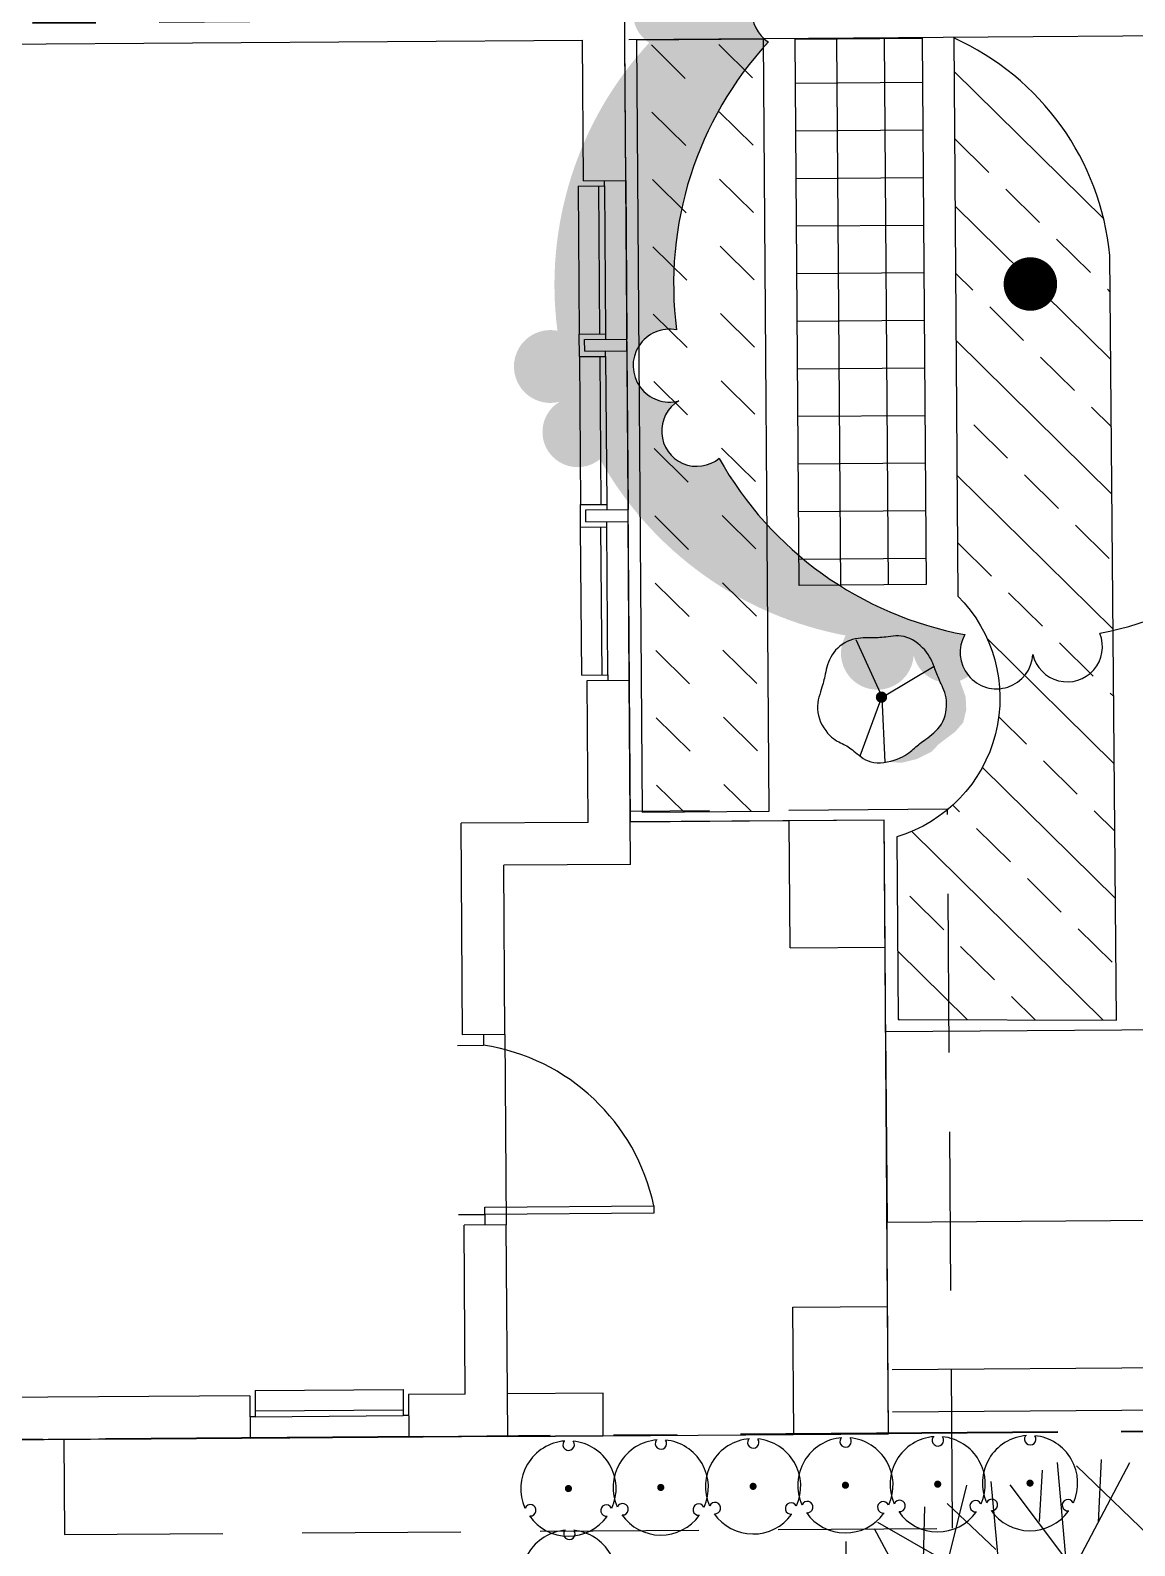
# Model space of a CAD drawing. Header units: feet. Extents: x 919634 to 928945, y 707022 to 708026.
# Drawn here: x 921057.34 to 921074.75, y 707358.27 to 707382.16 of the extents above; entities that cross this region are included whole.
import ezdxf

# ---------------------------------------------------------------- set-up
doc = ezdxf.new("R2010")
doc.units = ezdxf.units.FT
doc.header["$LTSCALE"] = 20
doc.header["$MEASUREMENT"] = 0
doc.linetypes.add('Site Plan$0$HIDDEN2', pattern=[0.1875, 0.125, -0.0625])
doc.linetypes.add('Site Plan$0$PHANTOM2', pattern=[1.25, 0.625, -0.125, 0.125, -0.125, 0.125, -0.125])
for name, color, linetype in [('-u-site-xref', 7, 'Continuous'), ('LK-SHRB-035M', 4, 'Continuous'), ('LK-SHRB-TRNK', 3, 'Continuous'), ('LK-TREE-013M', 6, 'Continuous'), ('LP-SHRB', 7, 'Continuous'), ('LP-TREE', 15, 'Continuous'), ('Site Plan$0$-u-site-bldg_interior', 252, 'Continuous'), ('Site Plan$0$-u-site-wall', 4, 'Continuous'), ('Site Plan$0$A-DOOR', 253, 'Continuous'), ('Site Plan$0$SP-BLDG-ROOF ABOVE', 4, 'Site Plan$0$HIDDEN2'), ('x-RL TH8-LP Block$0$LK-SHRB-013M', 253, 'Continuous'), ('x-RL TH8-LP Block$0$LK-SHRB-035M', 253, 'Continuous'), ('x-RL TH8-LP Block$0$LK-SHRB-TRNK', 253, 'Continuous'), ('x-RL TH8-LP Block$0$LK-TREE-050M', 253, 'Continuous'), ('x-RL TH8-LP Block$0$LK-TREE-TRNK', 253, 'Continuous'), ('x-RL TH8-LP Block$0$LP-PATT-SHAR', 253, 'Continuous'), ('x-RL TH8-LP Block$0$LP-SHAR-BRDR-CONT', 253, 'Continuous'), ('x-RL TH8-LP Block$0$LP-SHRB', 253, 'Continuous'), ('x-RL TH8-LP Block$0$LP-TREE', 253, 'Continuous')]:
    doc.layers.add(name, color=color, linetype=linetype)
for name, color, linetype, lineweight in [('Site Plan$0$SP-LOT LINES', 252, 'Site Plan$0$PHANTOM2', 40), ('Site Plan$0$SP-SIDEWALK', 2, 'Continuous', 25), ('SP-BUILDING-FOOTPRINT', 1, 'Continuous', 25)]:
    doc.layers.add(name, color=color, linetype=linetype, lineweight=lineweight)
doc.layers.add('x-RL TH8-LP Block$0$LK-SHRB-SHAD', color=253, linetype='Continuous', plot=False)
doc.layers.add('x-RL TH8-LP Block$0$LK-TREE-SHAD', color=253, linetype='Continuous', plot=False)
doc.layers.get('-u-site-xref').off()

# ---------------------------------------------------------------- blocks, each defined once
blk = doc.blocks.new('Site Plan$0$_Details_TH8_wall')
at = {"layer": 'Site Plan$0$-u-site-wall'}
for p, q in [((10.14593611471355, 22.08727334835567, -1.128567040758728e-08), (-2.851600561640225, 21.97427131899167, -9.13570877340798e-09)), ((1.330710113863461, 1.022171468939632), (10.32501995482016, 1.100340053788386)), ((1.336534948204644, 0.3521967894630507), (11.00081952800974, 0.4361880527576432))]:
    blk.add_line(p, q, dxfattribs=at)
blk = doc.blocks.new('*U239')
at = {"layer": 'Site Plan$0$A-DOOR'}
blk.add_lwpolyline([(-28.625, -31.96847301748949), (-30, -31.96847301748949), (-30, 0), (-28.625, 0)], close=True, dxfattribs=at)
blk.add_arc((-36.41138767640513, 6.143921902290211), 38.89964626533935, 281.5466680525947, 350.9124866484809, dxfattribs=at)
blk = doc.blocks.new('Site Plan')
at = {"layer": 'Site Plan$0$-u-site-bldg_interior'}
for p, q in [((921012.9638640729, 707381.6242146506, -4.494976746699938e-06), (921066.045841995, 707382.003553079, -4.494719118325359e-06)), ((921066.0616973886, 707379.7848597318, -4.494719118325364e-06), (921066.045841995, 707382.003553079, -4.494719118325359e-06)), ((921066.7283470327, 707379.7896237937, -4.494715882804177e-06), (921066.7124916393, 707382.0083171409, -4.494715882804171e-06)), ((921066.0616973886, 707379.7848597318, -4.494719118325364e-06), (921066.7283470327, 707379.7896237937, -4.494715882804177e-06)), ((921066.392053276, 707379.7038850847, -4.494717517864457e-06), (921066.3914577683, 707379.7872162904, -4.494717517864457e-06)), ((921066.7283470327, 707379.7896237937, -4.494715882804177e-06), (921066.7462122649, 707377.2896876278, -4.494715882804185e-06)), ((921065.9789616907, 707379.7009330185, -4.494719522765514e-06), (921066.392053276, 707379.7038850847, -4.494717517864457e-06)), ((921065.9789616907, 707379.7009330185, -4.494719522765514e-06), (921065.9956359074, 707377.3676592637, -4.494719522765521e-06)), ((921066.2994769893, 707379.703223509, -4.494717967174735e-06), (921066.3161512059, 707377.3699497542, -4.494717967174742e-06)), ((921066.392053276, 707379.7038850847, -4.494717517864457e-06), (921066.4087274926, 707377.3706113299, -4.494717517864463e-06)), ((921065.9956359074, 707377.3676592637, -4.494719522765521e-06), (921066.4087274926, 707377.3706113299, -4.494717517864463e-06)), ((921065.9981668153, 707377.0135016402, -4.494719522765522e-06), (921065.9956359074, 707377.3676592637, -4.494719522765521e-06)), ((921066.4087274926, 707377.3706113299, -4.494717517864463e-06), (921066.4093230003, 707377.2872801244, -4.494717517864464e-06)), ((921066.0795626497, 707377.284923566, -4.494719118325231e-06), (921066.7462122649, 707377.2896876278, -4.494715882804185e-06)), ((921066.080902542, 707377.0974283537, -4.494719118325233e-06), (921066.0795626497, 707377.284923566, -4.494719118325231e-06)), ((921066.7475521573, 707377.1021924153, -4.494715882804185e-06), (921066.7462122649, 707377.2896876278, -4.494715882804185e-06)), ((921065.9981668153, 707377.0135016402, -4.494719522765522e-06), (921066.4112584005, 707377.0164537064, -4.494717517864465e-06)), ((921065.9981668153, 707377.0135016402, -4.494719522765522e-06), (921066.0148410319, 707374.6802278854, -4.49471952276553e-06)), ((921066.080902513, 707377.0974283534, -4.494719118325374e-06), (921066.7475521573, 707377.1021924153, -4.494715882804185e-06)), ((921066.3186821138, 707377.0157921308, -4.494717967174743e-06), (921066.3353563303, 707374.6825183759, -4.494717967174751e-06)), ((921066.4112584005, 707377.0164537064, -4.494717517864465e-06), (921066.4106628926, 707377.0997849118, -4.494717517864465e-06)), ((921066.4112584005, 707377.0164537064, -4.494717517864465e-06), (921066.4279326171, 707374.6831799516, -4.494717517864472e-06)), ((921066.7475521573, 707377.1021924153, -4.494715882804185e-06), (921066.7654173893, 707374.6022562494, -4.494715882804194e-06)), ((921066.0148410319, 707374.6802278854, -4.49471952276553e-06), (921066.4279326171, 707374.6831799516, -4.494717517864472e-06)), ((921066.0173719397, 707374.3260702619, -4.494719522765531e-06), (921066.0148410319, 707374.6802278854, -4.49471952276553e-06)), ((921066.0987677741, 707374.5974921879, -4.494719118325241e-06), (921066.7654173893, 707374.6022562494, -4.494715882804194e-06)), ((921066.1001076666, 707374.4099969753, -4.494719118325241e-06), (921066.0987677741, 707374.5974921879, -4.494719118325241e-06)), ((921066.4279326171, 707374.6831799516, -4.494717517864472e-06), (921066.4285281247, 707374.5998487461, -4.494717517864473e-06)), ((921066.7667572817, 707374.414761037, -4.494715882804194e-06), (921066.7654173893, 707374.6022562494, -4.494715882804194e-06)), ((921066.0173719397, 707374.3260702619, -4.494719522765531e-06), (921066.430463525, 707374.329022328, -4.494717517864474e-06)), ((921066.0340461563, 707371.9927965071, -4.494719522765538e-06), (921066.0173719397, 707374.3260702619, -4.494719522765531e-06)), ((921066.1001076666, 707374.4099969753, -4.494719118325241e-06), (921066.7667572817, 707374.414761037, -4.494715882804194e-06)), ((921066.354561455, 707371.9950869976, -4.494717967174759e-06), (921066.3378872381, 707374.3283607523, -4.494717967174752e-06)), ((921066.430463525, 707374.329022328, -4.494717517864474e-06), (921066.4298680171, 707374.4123535336, -4.494717517864474e-06)), ((921066.4471377415, 707371.9957485732, -4.494717517864481e-06), (921066.430463525, 707374.329022328, -4.494717517864474e-06)), ((921066.7846225139, 707371.9148248711, -4.494715882804201e-06), (921066.7667572817, 707374.414761037, -4.494715882804194e-06)), ((921066.0340461563, 707371.9927965071, -4.494719522765538e-06), (921066.4471377415, 707371.9957485732, -4.494717517864481e-06)), ((921066.1179728697, 707371.9100608092, -4.49471911832539e-06), (921066.7846225139, 707371.9148248711, -4.494715882804201e-06)), ((921066.1339771402, 707369.6705346607, -4.494719118325396e-06), (921066.1179728697, 707371.9100608092, -4.49471911832539e-06)), ((921066.4471377415, 707371.9957485732, -4.494717517864481e-06), (921066.4477332494, 707371.9124173677, -4.49471751786448e-06)), ((921066.8053908461, 707369.0086490783, -4.494715882804211e-06), (921066.7846225139, 707371.9148248711, -4.494715882804201e-06)), ((921066.1339771402, 707369.6705346607, -4.494719118325396e-06), (921064.1340282074, 707369.6562424749, -4.494728824888959e-06)), ((921064.157848517, 707366.3229942538, -4.494728824888969e-06), (921064.1340282074, 707369.6562424749, -4.494728824888959e-06)), ((921069.3057481048, 707369.6932010091, -3.63959665838957e-06), (921066.8006267843, 707369.6752987226, -4.494715882804208e-06)), ((921070.8005296435, 707369.7038831295, -4.494696469653364e-06), (921069.3057481048, 707369.6932010091, -3.63959665838957e-06)), ((921069.3200402905, 707367.6932520764, -3.639596658389577e-06), (921069.3057481048, 707369.6932010091, -3.63959665838957e-06)), ((921070.8148218292, 707367.703934197, -4.49469646965337e-06), (921070.8005296435, 707369.7038831295, -4.494696469653364e-06)), ((921066.8053908461, 707369.0086490783, -4.494715882804211e-06), (921064.8054419135, 707368.9943568927, -4.494725589367774e-06)), ((921064.824498161, 707366.3277583157, -4.494725589367782e-06), (921064.8054419135, 707368.9943568927, -4.494725589367774e-06)), ((921069.3200402905, 707367.6932520764, -3.639596658389577e-06), (921070.8148218292, 707367.703934197, -4.49469646965337e-06)), ((921070.8553163552, 707362.037412221, -4.494696469653388e-06), (921070.8148218292, 707367.703934197, -4.49469646965337e-06)), ((921064.0757083267, 707366.1557363351, -4.494729229329119e-06), (921064.4887999119, 707366.1586884011, -4.494727224428063e-06)), ((921064.824498161, 707366.3277583157, -4.494725589367782e-06), (921064.157848517, 707366.3229942538, -4.494728824888969e-06)), ((921064.4876088965, 707366.3253508122, -4.494727224428062e-06), (921064.4887999119, 707366.1586884011, -4.494727224428063e-06)), ((921064.824498161, 707366.3277583157, -4.494725589367782e-06), (921064.8459364396, 707363.3278349167, -4.494725589367791e-06)), ((921064.0947645743, 707363.489137758, -4.494729229329128e-06), (921064.5078561596, 707363.4920898244, -4.49472722442807e-06)), ((921064.8459364396, 707363.3278349167, -4.494725589367791e-06), (921064.1792867953, 707363.3230708549, -4.49472882488898e-06)), ((921064.198343043, 707360.6564722777, -4.494728824888987e-06), (921064.1792867953, 707363.3230708549, -4.49472882488898e-06)), ((921064.5078561596, 707363.4920898244, -4.49472722442807e-06), (921064.5090471751, 707363.3254274132, -4.49472722442807e-06)), ((921064.869756749, 707359.9945866956, -4.494725589367802e-06), (921064.8459364396, 707363.3278349167, -4.494725589367791e-06)), ((921069.3605348166, 707362.0267301005, -3.639596658389594e-06), (921070.8553163552, 707362.037412221, -4.494696469653388e-06)), ((921069.3748508226, 707360.0234479192, -3.6395966583896e-06), (921069.3605348166, 707362.0267301005, -3.639596658389594e-06)), ((921070.8696323611, 707360.0341300397, -4.494696469653395e-06), (921070.8553163552, 707362.037412221, -4.494696469653388e-06)), ((921060.8855223953, 707360.7161334107, -4.494744900441292e-06), (921063.2187961502, 707360.7328076272, -4.494733576123829e-06)), ((921060.8855223953, 707360.7161334107, -4.494744900441292e-06), (921060.8884744614, 707360.3030418254, -4.494744900441293e-06)), ((921063.2187961502, 707360.7328076272, -4.494733576123829e-06), (921063.2217482163, 707360.319716042, -4.49473357612383e-06)), ((921064.198343043, 707360.6564722777, -4.494728824888987e-06), (921063.3027228633, 707360.6500719292, -4.494733171683681e-06)), ((921063.3027228633, 707360.6500719292, -4.494733171683681e-06), (921063.3074869253, 707359.9834222853, -4.494733171683683e-06)), ((921066.3701395416, 707360.6719925334, -3.639611218234942e-06), (921064.864992687, 707360.6612363395, -4.4947255893678e-06)), ((921066.3749274235, 707360.0020096408, -3.639611218234945e-06), (921066.3701395416, 707360.6719925333, -3.639611218234942e-06)), ((921060.8027866975, 707360.6322066972, -4.494745304881441e-06), (921044.9063769906, 707360.5186065771, -4.494822456627123e-06)), ((921060.8027866975, 707360.6322066972, -4.494745304881441e-06), (921060.8075507593, 707359.9655570531, -4.494745304881443e-06)), ((921060.8878128858, 707360.3956181121, -4.494744900441293e-06), (921063.2190109959, 707360.4122774957, -4.494733586197775e-06)), ((921060.8884744614, 707360.3030418254, -4.494744900441293e-06), (921060.8051432559, 707360.3024463176, -4.494745304881442e-06)), ((921060.8884744614, 707360.3030418254, -4.494744900441293e-06), (921063.2196725718, 707360.319701209, -4.494733586197775e-06)), ((921063.3050794218, 707360.3203115497, -4.494733171683681e-06), (921063.2217482163, 707360.319716042, -4.49473357612383e-06)), ((921060.8075507593, 707359.9655570531, -4.494745304881443e-06), (921044.9111410524, 707359.8519569328, -4.494822456627125e-06)), ((921060.8075507593, 707359.9655570531, -4.494745304881443e-06), (921063.3074869253, 707359.9834222853, -4.494733171683683e-06)), ((921064.869756749, 707359.9945866956, -4.494725589367802e-06), (921063.3074869253, 707359.9834222853, -4.494733171683683e-06)), ((921066.3749274235, 707360.0020096408, -3.639611218234945e-06), (921064.8697805692, 707359.991253447, -4.494725589367803e-06)), ((921070.8696323611, 707360.0341300397, -4.494696469653395e-06), (921069.3748508226, 707360.0234479193, -3.6395966583896e-06))]:
    blk.add_line(p, q, dxfattribs=at)
at = {"layer": 'Site Plan$0$-u-site-bldg_interior', "elevation": -4.494719081791252e-06}
blk.add_lwpolyline([(921066.7124916394, 707382.0083171409), (921066.7077271197, 707382.675030852), (921066.0486049925, 707382.6703208713)], dxfattribs=at)
at = {"layer": 'Site Plan$0$SP-BLDG-ROOF ABOVE', "elevation": -4.49471588280386e-06}
blk.add_lwpolyline([(921057.8699400204, 707359.9446282317), (921057.8806591596, 707358.4446665321), (921071.8803014096, 707358.5447508624), (921071.7993131088, 707369.8776916276), (921066.7994358251, 707369.8419633084)], dxfattribs=at)
at = {"layer": 'Site Plan$0$SP-LOT LINES', "ltscale": 0.4, "elevation": -4.495091203237717e-06}
blk.add_lwpolyline([(921083.3763552501, 707382.4608076965), (921083.5359513236, 707360.1280446146), (920989.5383514864, 707359.4563118876), (920989.378755413, 707381.7890749695)], close=True, dxfattribs=at)
at = {"layer": 'Site Plan$0$SP-SIDEWALK', "elevation": -4.494696469652863e-06}
blk.add_lwpolyline([(921083.5121314718, 707363.4612287689), (921083.4906931933, 707366.4611521679), (921070.824349953, 707366.3706349082), (921070.8457882316, 707363.3707115091)], close=True, dxfattribs=at)
at = {"layer": 'Site Plan$0$-u-site-bldg_interior', "xscale": 0.08333333333333336, "yscale": 0.08333333333333336, "zscale": 0.08333333333333336, "rotation": 90.40944444462218}
blk.add_blockref('*U239', (921064.4899909274, 707365.9920259902, -4.494727224428063e-06), dxfattribs=at)
at = {"layer": 'Site Plan$0$-u-site-wall', "rotation": 359.9113211181721}
blk.add_blockref('Site Plan$0$_Details_TH8_wall', (921069.5948503251, 707360.028574736, -0.0001010543694755516), dxfattribs=at)
blk = doc.blocks.new('x-RL TH8-LP Block$0$SHRUB-LRG-121')
at = {"layer": 'x-RL TH8-LP Block$0$LK-SHRB-SHAD'}
blk.add_hatch(color=256, dxfattribs=at).paths.add_polyline_path([(0.2065465789053249, 0.499285902393737), (0.2951794070149774, 0.5079279536462238), (0.411915319333076, 0.4906438459901814), (0.5243276808678559, 0.397741762831771), (0.5999898483938679, 0.2918765950680324), (0.6432253726944523, 0.1579247517193387), (0.6994315575786629, -0.001953250537884088), (0.703755108361996, -0.1099789298269798), (0.6778137954283778, -0.2158440975907219), (0.6107987294690176, -0.2914620730930899), (0.4746068345091103, -0.3930062126550524), (0.4097535480582408, -0.4578216202285113), (0.2908558562316514, -0.5161554880748369), (0.1676346053880735, -0.5464026751851456), (0.08764888707872842, -0.5420816469833696), (0.06386934541994549, -0.5312790790544568), (0.1525021735295979, -0.5075134316712848), (0.2389732221307597, -0.4578216202285113), (0.3146353896567717, -0.3908456959786335), (0.4184006496248998, -0.3173882371526879), (0.5027099187175637, -0.222325637317855), (0.5394601209599799, -0.1359050938865778), (0.5394601209599799, -0.008434790265017256), (0.5048716982260544, 0.1017514005494355), (0.4637979534339678, 0.1838509157789332), (0.431371310208533, 0.276753004088409), (0.3665180237576635, 0.3847786833775082), (0.2886940767231607, 0.4560756306780966), (0.2411350016392504, 0.4841623062630482)])
at = {"layer": 'x-RL TH8-LP Block$0$LK-SHRB-013M'}
for p, q in [((-0.2098530739028206, 0.4809741930429254), (0.002837181159428326, 0.004674438082567178)), ((0.02411054094827492, 0.011761417733549), (0.4392924265207689, 0.2544689060083254)), ((0.002837181159428326, 0.004674438082567178), (-0.1833047622509838, -0.4896424062422291))]:
    blk.add_line(p, q, dxfattribs=at)
at = {"layer": 'x-RL TH8-LP Block$0$LK-SHRB-035M'}
blk.add_line((0.002837181159428326, -0.00418428843384433), (0.02518236886833591, -0.5396977819131603), dxfattribs=at)
blk.add_lwpolyline([(0.3657733124828653, -0.35104675494226), (0.3815805365216605, -0.3398224485478138), (0.3984144767265718, -0.327644928642151), (0.4158459435518083, -0.3143925663024838), (0.4334457474515645, -0.2999437326060139), (0.4507846988800637, -0.2841767986299537), (0.4674336082915005, -0.2669701354515119), (0.4829632861400981, -0.2482021141479045), (0.4969445428800441, -0.2277511057963295), (0.5090221857100872, -0.2055785103113124), (0.5191370088070641, -0.181977842956595), (0.5273038030923587, -0.157325647833229), (0.5335373594873332, -0.1319984690422693), (0.5378524689133641, -0.1063728506847603), (0.5402639222918211, -0.08082533686176063), (0.5407865105440806, -0.05573247167431816), (0.5394350245915192, -0.03147079922348794), (0.536275354923454, -0.008348851016915404), (0.5315777903010783, 0.01359689181135337), (0.5256637190535045, 0.03439796072068546), (0.5188545295098805, 0.05408588717044083), (0.511471609999326, 0.07269220261998655), (0.5038363488509816, 0.09024843852867548), (0.4962701343939813, 0.1067861263558783), (0.4890943549574445, 0.1223367975609513), (0.4825563381064555, 0.1369648516656667), (0.4766071683498154, 0.1508661604414172), (0.4711238694322759, 0.1642694637220075), (0.4659834650985957, 0.1774035013412316), (0.4610629790935121, 0.190497013132898), (0.456239435161784, 0.2037787389308043), (0.4513898570481558, 0.2174774185687482), (0.4463912684973721, 0.2318217918805381), (0.441103597414795, 0.2469884512149925), (0.4353183883481648, 0.2629453989810351), (0.4288100900058325, 0.2796084901026141), (0.4213531510961417, 0.2968935795036778), (0.4127220203274362, 0.3147165221081671), (0.4026911464080811, 0.3329931728400304), (0.391034978046406, 0.3516393866232121), (0.3775279639507758, 0.3705710183816642), (0.3620217693270575, 0.3896513068901406), (0.3446769253713242, 0.4085330263266691), (0.3257311797771578, 0.4268163347200868), (0.3054222802381474, 0.4441013900992274), (0.2839879744478893, 0.4599883504929316), (0.2616660100999724, 0.4740773739300366), (0.238694134887993, 0.4859686184393794), (0.2153100965055472, 0.4952622420497939), (0.1917475925335239, 0.5016977528998616), (0.1682241201020815, 0.505572059567136), (0.1449531262286641, 0.5073214207389043), (0.1221480579307368, 0.5073820951024572), (0.1000223622257579, 0.5061903413450857), (0.07878948613117842, 0.5041824181540839), (0.05866287666444947, 0.5017945842167428), (0.03985598084303632, 0.4994630982203496), (0.02248366055935236, 0.497542796593585), (0.006266437205681541, 0.4960628267306575), (-0.009173752950729863, 0.4949709137671725), (-0.02421497364264269, 0.4942147828387213), (-0.03923528860280356, 0.4937421590809024), (-0.05461276156398043, 0.4935007676293139), (-0.0707254562589128, 0.493438333619558), (-0.08795143642037573, 0.4935025821872294), (-0.1065660895111904, 0.4936041247113003), (-0.1264340979145473, 0.4935051175442382), (-0.1473174677437044, 0.4929306032818879), (-0.1689782051119195, 0.491605624520087), (-0.1911783161324578, 0.4892552238546806), (-0.2136798069185772, 0.4856044438815097), (-0.2362446835835428, 0.4803783271964157), (-0.2586349522406195, 0.4733019163952399), (-0.28062070960695, 0.4641738346543072), (-0.3020044148152365, 0.4530870274718488), (-0.3225966176020663, 0.4402080209265833), (-0.3422078677040261, 0.4257033410972291), (-0.3606487148577031, 0.4097395140625011), (-0.3777297087996843, 0.3924830659011107), (-0.3932613992665566, 0.37410052269178), (-0.4070543359949141, 0.3547584105132238), (-0.4189846554291066, 0.3346415083351673), (-0.4291908408445835, 0.3140076066914048), (-0.4378769622245784, 0.293132749006741), (-0.4452470895522964, 0.2722929787059769), (-0.451505292810964, 0.2517643392139171), (-0.4568556419838004, 0.2318228739553625), (-0.461502207054032, 0.2127446263551214), (-0.4656490580048782, 0.1948056398379947), (-0.4694891977182891, 0.1781690378778826), (-0.4731713606711594, 0.1625462641450675), (-0.4768332142391358, 0.1475358423589199), (-0.4806124257978439, 0.1327362962388214), (-0.4846466627229091, 0.1177461495041427), (-0.4890735923899712, 0.1021639258742653), (-0.4940308821746626, 0.08558814906856327), (-0.4996561994526161, 0.06761734280640752), (-0.5059803350152947, 0.04795023198010284), (-0.5126065733175551, 0.02668634617363708), (-0.519031322230056, 0.00402541614392149), (-0.5247509896234988, -0.01983282735213265), (-0.5292619833685421, -0.04468865355761409), (-0.5320607113358804, -0.070342331715608), (-0.5326435813961865, -0.09659413106920312), (-0.5305070014201405, -0.1232443208614882), (-0.5253009075472193, -0.1500657602906834), (-0.517289348992108, -0.1767216683755279), (-0.5068899032382888, -0.2028478540898924), (-0.4945201477692436, -0.2280801264076509), (-0.4805976600684474, -0.2520542943026705), (-0.4655400176193822, -0.2744061667488253), (-0.4497647979055373, -0.2947715527199861), (-0.4336895784103874, -0.3127862611900234), (-0.417675376585116, -0.328206366086075), (-0.4018569697517407, -0.3412690011483335), (-0.3863125751999661, -0.352331565070255), (-0.3711204102195111, -0.3617514565453028), (-0.3563586921000876, -0.3698860742669261), (-0.3421056381314074, -0.3770928169285881), (-0.3284394656031822, -0.383729083223745), (-0.3154383918051309, -0.3901522718458565), (-0.3031309360368155, -0.3966813471353809), (-0.291346825637234, -0.4034815360208093), (-0.2798660899552345, -0.4106796310776275), (-0.2684687583396652, -0.4184024248813252), (-0.2569348601393813, -0.4267767100073954), (-0.2450444247032308, -0.4359292790313241), (-0.232577481380055, -0.4459869245286043), (-0.219314059518716, -0.4570764390747222), (-0.2050514160916777, -0.4692157957703103), (-0.1896557185658807, -0.4819876898165489), (-0.1730103620318957, -0.4948659969397617), (-0.1549987415802647, -0.5073245928662686), (-0.1355042523015726, -0.5188373533223931), (-0.1144102892863614, -0.5288781540344552), (-0.09160024762520891, -0.5369208707287783), (-0.06695752240866426, -0.5424393791316859), (-0.04048119930575922, -0.5450505099464706), (-0.01263312629937019, -0.5449429137843325), (0.01600915804914393, -0.5424481962334475), (0.04486811517845268, -0.5378979628819813), (0.07336620652719716, -0.5316238193181171), (0.1009258935340398, -0.5239573711300203), (0.1269696376376288, -0.5152302239058635), (0.1509199002766195, -0.5057739832338264), (0.1723440149706832, -0.4958832636724217), (0.1913888035635622, -0.4857047156615764), (0.208345959980015, -0.4753479986115536), (0.2235071781447999, -0.464922771932617), (0.2371641519826824, -0.4545386950350405), (0.2496085754184136, -0.4443054273290805), (0.2611321423767592, -0.4343326282250146), (0.2720265467824774, -0.4247299571331027), (0.282572228871615, -0.4155614766450064), (0.2930046141253513, -0.4067088620779806), (0.3035478743361608, -0.3980081919306642), (0.3144261812965183, -0.3892955447016995), (0.3258637067988985, -0.3804069988897325), (0.338084622635769, -0.3711786329934093), (0.3513131005996044, -0.3614465255113686)], close=True, dxfattribs=at)
at = {"layer": 'x-RL TH8-LP Block$0$LK-SHRB-TRNK', "const_width": 0.046875}
blk.add_lwpolyline([(-0.0234375, 0, 1), (0.0234375, 0, 1)], format="xyb", close=True, dxfattribs=at)
blk = doc.blocks.new('x-RL TH8-LP Block$0$TREE-SIMP-021')
at = {"layer": 'x-RL TH8-LP Block$0$LK-TREE-SHAD'}
h = blk.add_hatch(color=256, dxfattribs=at)
edge = h.paths.add_edge_path()
edge.add_arc((0.1670000000000016, 0), 0.5000000000000239, 260.3865617105897, 278.5936085237907)
edge.add_arc((0.2619320473717437, -0.4475469871519522), 0.05101736742950515, 186.3524412592835, 246.651281477449, ccw=False)
edge.add_arc((0, -2.131628207280301e-14), 0.4999999999999955, 279.61343828940744, 294.98973247718067, ccw=False)
edge = h.paths.add_edge_path()
edge.add_arc((0.1670000000000016, -2.842170943040401e-14), 0.4999999999999858, 285.35812662729506, 294.9897324771812, ccw=False)
edge.add_arc((0.2619320473717153, -0.4475469871519593), 0.05101736742950547, 317.3004536736503, 392.4177406316337)
edge.add_arc((0.3377983859684264, -0.3832874793667926), 0.04937740005396908, 228.3744434168904, 416.8573514313249)
edge.add_arc((0, -4.263256414560601e-14), 0.499999999999984, 316.8519098886588, 366.9897324771847)
edge.add_arc((0.5065839324883825, 0.1108125556681472), 0.0510173674294981, 258.3524412592744, 464.4177406316392)
edge.add_arc((0.4689134968027702, 0.2028230113137752), 0.04937740005396369, 300.3744434168894, 488.8573514313118)
edge.add_arc((0, -2.131628207280301e-14), 0.5000000000000026, 28.85190988865855, 78.98973247718327)
edge.add_arc((0.05115404106064148, 0.5160329129350814), 0.05101736742951309, 330.3524412592923, 399.9472398419138)
edge.add_arc((0.1190060928392711, 0.5086389940592824), 0.04937740005397353, 12.374443416904683, 125.5951215006767, ccw=False)
edge.add_arc((0.2181540410606431, 0.5160329129350814), 0.05101736742948313, -29.647558740707723, 176.4177406316317, ccw=False)
edge.add_arc((0.1670000000000016, -2.842170943040401e-14), 0.5000000000000039, 28.851909888658213, 78.98973247718328, ccw=False)
edge.add_arc((0.6359134968028002, 0.2028230113137681), 0.04937740005397455, -59.62555658313693, 128.85735143134, ccw=False)
edge.add_arc((0.6735839324883557, 0.1108125556681472), 0.05101736742948965, -101.64755874069431, 104.4177406316083, ccw=False)
edge.add_arc((0.1669999999999732, -1.4210854715202e-14), 0.5000000000000059, -43.14809011132962, 6.989732477181519, ccw=False)
edge.add_arc((0.5047983859678311, -0.3832874793662739), 0.04937740005395616, -131.62555658219208, 56.857351430414894, ccw=False)
edge.add_arc((0.4289320473717453, -0.4475469871519522), 0.05101736742948169, -173.64755874072046, 32.41774063164411, ccw=False)
at = {"layer": 'x-RL TH8-LP Block$0$LK-TREE-050M'}
for centre, radius, start, end in [((-0.04799390716075891, 0.5086389940592824), 0.04937740005396271, 12.3744434168969, 201.2618362351385), ((0.0511540410606699, 0.5160329129350814), 0.05101736742949643, 330.3524412592786, 176.4177406316339), ((-0.003777478401218559, 0.003136797043296724), 0.4952442819776592, 100.5015960879655, 151.0925035290089), ((-2.842170943040401e-14, -2.131628207280301e-14), 0.5, 28.85190988865747, 78.98973247718159), ((-0.4749689964509969, 0.2081133238393136), 0.05101736742949643, 42.43331910011396, 248.4177406316341), ((0.4689134968027702, 0.2028230113137681), 0.04937740005396271, 300.3744434168967, 129.2618362351378), ((-0.4985753626810379, 0.1115331750183941), 0.04937740005396271, 84.37444341689746, 273.2618362351384), ((0.5065839324883825, 0.1108125556681472), 0.05101736742949643, 258.3524412592795, 104.4177406316339), ((-2.842170943040401e-14, -2.131628207280301e-14), 0.5, 172.8519098886574, 222.9897324771822), ((-2.842170943040401e-14, -2.131628207280301e-14), 0.5, 316.8519098886569, 6.989732477181856), ((-0.3447010244698276, -0.3874118052906965), 0.05101736742949643, 114.3524412592789, 320.4177406316336), ((0.3377983859684264, -0.3832874793667926), 0.04937740005396271, 228.3744434168969, 57.2618362351381), ((-0.2601426129294566, -0.4397077010247585), 0.04937740005396271, 156.3744434168966, 345.2618362351382), ((0.2619320473717153, -0.4475469871519522), 0.05101736742949643, 183.8540007653813, 32.41774063163366), ((-2.842170943040401e-14, -2.131628207280301e-14), 0.5, 244.8519098886572, 294.9897324771821)]:
    blk.add_arc(centre, radius, start, end, dxfattribs=at)
at = {"layer": 'x-RL TH8-LP Block$0$LK-TREE-TRNK', "const_width": 0.03749999999999999}
blk.add_lwpolyline([(-0.01875000000001137, -2.131628207280301e-14, 1), (0.01874999999998295, -2.131628207280301e-14, 1)], format="xyb", close=True, dxfattribs=at)
blk = doc.blocks.new('x-RL TH8-LP Block', base_point=(1241.699483058532, 358.1706843557306))
at = {"layer": 'x-RL TH8-LP Block$0$LP-PATT-SHAR'}
h = blk.add_hatch(dxfattribs=at)
h.set_pattern_fill('DASH', color=256, scale=6, angle=45)
h.set_pattern_definition([(45, (1251.523328478681, 372.6503921207041), (0, 1.060660171779821), [0.75, -0.75])])
h.paths.add_polyline_path([(1251.523328478681, 372.6503921207041), (1263.690059297485, 372.6503921207041), (1263.690059297485, 374.6503921207041), (1251.523328478681, 374.6503921207041)])
h = blk.add_hatch(dxfattribs=at)
h.set_pattern_fill('ANSI37', color=256, scale=6, angle=45)
h.set_pattern_definition([(90, (922118.9625385818, 708828.6941068189), (-0.7500000000000001, 0), []), (180, (922118.9625385818, 708828.6941068189), (-5.551115123125783e-17, -0.75), [])])
h.paths.add_polyline_path([(1255.076968643232, 372.1503921207041), (1263.690059297485, 372.1503921207041), (1263.690059297485, 370.1503921208205), (1255.076968643349, 370.1503921208205)])
h = blk.add_hatch(dxfattribs=at)
h.set_pattern_fill('ANSI33', color=256, scale=6)
h.set_pattern_definition([(45, (922115.9629815341, 708813.3011943189), (-1.060660171779821, 1.060660171779821), []), (45, (922117.0236417041, 708813.3011943189), (-1.060660171779821, 1.060660171779821), [0.75, -0.375])])
edge = h.paths.add_edge_path()
edge.add_arc((1253.294826040034, 371.2802264547317), 2.282494878507465, 196.3407740114215, 314.43392632657554, ccw=False)
edge.add_line((1251.104531822959, 370.6380472639576), (1248.226985535468, 370.6380472639576))
edge.add_line((1248.226985535468, 370.6380472639576), (1248.189995115739, 367.1971107332502))
edge.add_line((1248.189995115739, 367.1971107332502), (1260.242397614289, 367.2154679937521))
edge.add_arc((1259.860366321664, 371.4146657547341), 4.216540020488551, 275.1982997762153, 335.26528958282)
edge.add_line((1263.690059297485, 369.6503921208205), (1254.892769378959, 369.6503921208205))
at = {"layer": 'x-RL TH8-LP Block$0$LP-SHAR-BRDR-CONT'}
for points in [[(1251.523328478681, 372.6503921207041), (1263.690059297485, 372.6503921207041), (1263.690059297485, 374.6503921207041), (1251.523328478681, 374.6503921207041)], [(1255.076968643232, 372.1503921207041), (1263.690059297485, 372.1503921207041), (1263.690059297485, 370.1503921208205), (1255.076968643349, 370.1503921208205)]]:
    blk.add_lwpolyline(points, close=True, dxfattribs=at)
blk.add_lwpolyline([(1254.892769378959, 369.6503921208205, -0.5663094606252612), (1251.104531822959, 370.6380472639576), (1248.226985535468, 370.6380472639576), (1248.189995115739, 367.1971107332502), (1260.242397614289, 367.2154679937521, 0.268262501215942), (1263.690059297485, 369.6503921208205)], format="xyb", close=True, dxfattribs=at)
at = {"layer": 'x-RL TH8-LP Block$0$LP-SHRB', "xscale": 1.896938157072053, "yscale": 1.896938157072053, "zscale": 3.319641774876093, "rotation": 270}
blk.add_blockref('x-RL TH8-LP Block$0$SHRUB-LRG-121', (1253.307557584019, 370.8655206502881), dxfattribs=at)
at = {"layer": 'x-RL TH8-LP Block$0$LP-TREE', "xscale": 11.24595552882447, "yscale": 11.24595552882447, "zscale": 13.08037563701798, "rotation": 90}
blk.add_blockref('x-RL TH8-LP Block$0$TREE-SIMP-021', (1259.803159326199, 368.4718588510295, -0.0008537635328155666), dxfattribs=at)
blk = doc.blocks.new('SHRUB-LRG-020')
at = {"layer": 'LK-SHRB-035M'}
for centre, radius, start, end in [((0, 0), 0.5, 94.34978531993045, 204.197478914356), ((0.001889855033477161, 0.4603848002291109), 0.05995317584729301, 145.5617106720357, 37.37413056032797), ((0, 0), 0.5, 335.6607324966503, 84.36192919374862), ((-0.3996498600313707, -0.2285557376460936), 0.05995317584729301, 265.5617106720358, 157.3741305603279), ((0, 0), 0.5, 215.0580211348241, 323.979530820607), ((0.3977600049978971, -0.2318290625830173), 0.05995317584729301, 25.56171067203576, 277.3741305603279)]:
    blk.add_arc(centre, radius, start, end, dxfattribs=at)
at = {"layer": 'LK-SHRB-TRNK', "const_width": 0.0375}
blk.add_lwpolyline([(-0.01875000000000071, 0, 1), (0.01875000000000071, 0, 1)], format="xyb", close=True, dxfattribs=at)
blk = doc.blocks.new('TREE-DCID-450')
at = {"layer": 'LK-TREE-013M'}
for p, q in [((-0.09315919696177843, 0.4438243714632648), (-0.09077014803744987, 0.4844139027502763)), ((-0.1648307957340478, 0.4151729408957294), (-0.150496474887575, 0.4724758055180516))]:
    blk.add_line(p, q, dxfattribs=at)
for points in [[(-0.04673651270280743, 0.4429950455049578), (-0.04424703644966144, 0.4927547215699377)], [(-0.06835736086657107, 0.3678529144676475), (-0.07909973129417835, 0.4902667402077725)], [(-0.06970815394106467, 0.3995809458223505), (-0.02184173379103527, 0.4902667402077725)], [(0.0005635688675624806, 0.4255791585334876), (-0.06416286285511319, 0.4877787553583488)], [(-0.1239103311513077, 0.3957233508021432), (-0.1313787653708403, 0.4753388345984746)], [(-0.07163129707464577, 0.4131392377736134), (-0.1164418969317467, 0.4728508532363023)], [(-0.1877041437994649, 0.2983625712541027), (-0.1836578049075683, 0.455434966264832)], [(-0.127613090286502, 0.4215719916694809), (-0.1662314602153572, 0.4579229476269973)], [(-0.110683972820425, 0.3798218992892259), (-0.2209999760052597, 0.4429950455049578)], [(-0.1861472866208089, 0.3683555279202295), (-0.2234894577184718, 0.4380190792933689)], [(-0.2458947549170034, 0.2837640779123021), (-0.2458947549170034, 0.4280671433829184)]]:
    blk.add_lwpolyline(points, dxfattribs=at)

msp = doc.modelspace()

# ---------------------------------------------------------------- block references
at = {"layer": '-u-site-xref'}
msp.add_blockref('Site Plan', (0, 0), dxfattribs=at)

# ---------------------------------------------------------------- next in the draw order: linework, layer by layer
at = {"layer": 'SP-BUILDING-FOOTPRINT', "elevation": -4.494696469652872e-06}
msp.add_lwpolyline([(921021.5592831258, 707404.3529495555), (921021.640272177, 707393.0199057315), (921001.3832202117, 707392.8750791075), (921001.4642092634, 707381.542035239), (921012.2972428269, 707381.6194539003), (921012.3734394187, 707370.9530562812), (921032.6229273569, 707371.097764697), (921032.7039159506, 707359.7647848952), (921064.869756749, 707359.9945866956), (921064.8697805693, 707359.991253447), (921070.8696323617, 707360.0341300397), (921070.8696323617, 707360.0341300397), (921070.8005139688, 707369.7060765987), (921066.8006111092, 707369.6774921921), (921066.7077327874, 707382.6750308925), (921064.7077831773, 707382.6607389895), (921064.6339402198, 707392.9938084753), (921066.6339357137, 707393.0081009938), (921066.5553286924, 707404.0078201236), (921069.5552511544, 707404.0293895222), (921069.4814084298, 707414.3624261785)], dxfattribs=at)

# ---------------------------------------------------------------- next in the draw order: block references
at = {"layer": '-u-site-xref', "rotation": 90.40944444466847}
msp.add_blockref('x-RL TH8-LP Block', (921083.5359513237, 707360.1280446146, -4.495091208258322e-06), dxfattribs=at)
at = {"layer": 'LP-SHRB', "xscale": 1.502163410681632, "yscale": 1.502163410681632, "zscale": 1.502163410681632}
for p in [(921065.8255604886, 707359.1706201228), (921067.2804208343, 707359.187726655), (921068.73528118, 707359.2048331873), (921070.1901415257, 707359.2219397195), (921071.6450018714, 707359.2390462518), (921073.0998622171, 707359.256152784), (921065.8368246533, 707357.7641799792)]:
    msp.add_blockref('SHRUB-LRG-020', p, dxfattribs=at)
at = {"layer": 'LP-TREE', "xscale": 19.96338660930394, "yscale": 19.96338660930394, "zscale": 24.95423326162993}
msp.add_blockref('TREE-DCID-450', (921075.1107104172, 707349.7914186228), dxfattribs=at)

doc.saveas('drawing.dxf')
